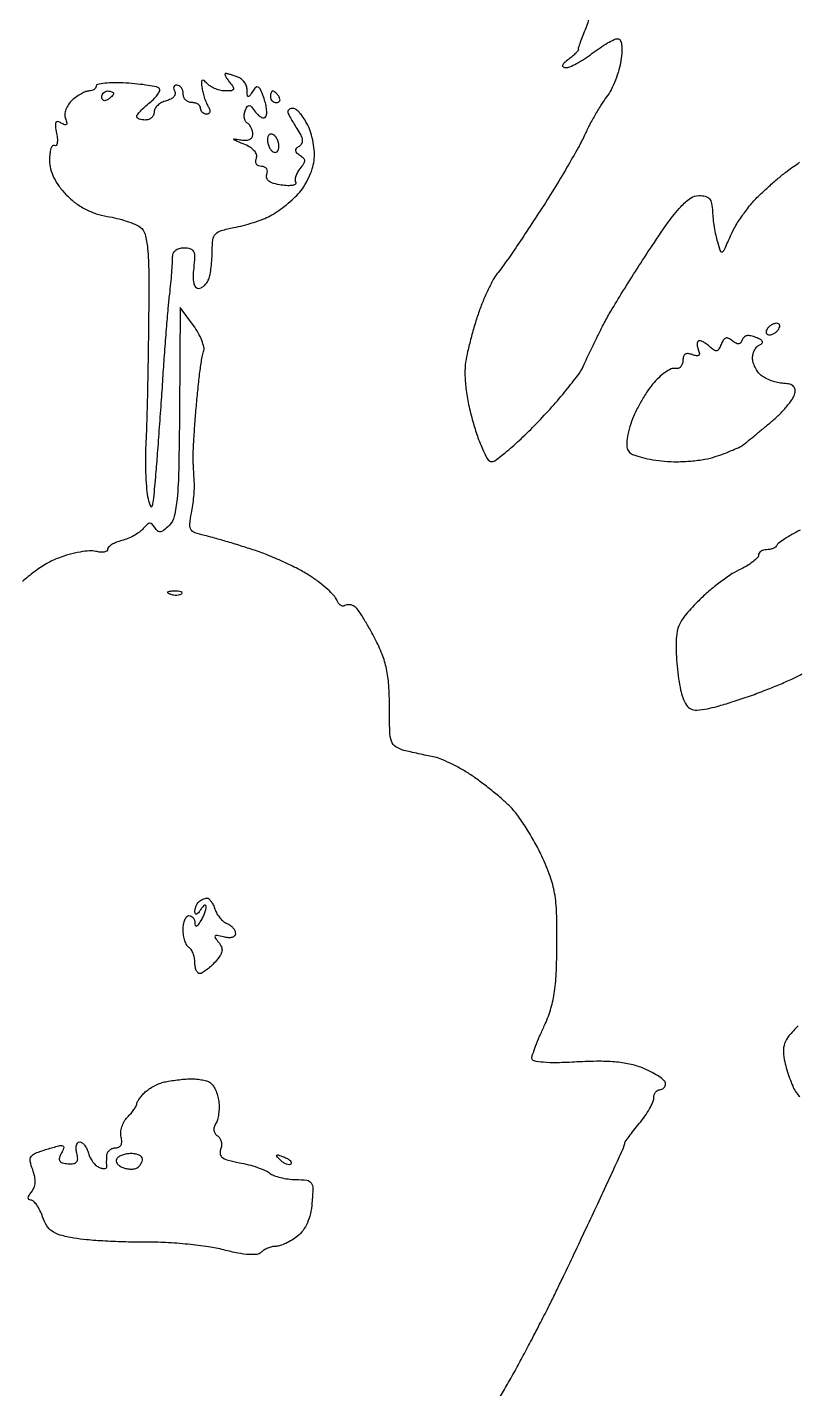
# Model space of a CAD drawing. Extents: x 0 to 102, y 0 to 135.
# Drawn here: x 47.56 to 58.78, y 67.13 to 86.97 of the extents above; entities that cross this region are included whole.
import ezdxf

# ---------------------------------------------------------------- set-up
doc = ezdxf.new("R2010")
doc.units = 0
doc.header["$MEASUREMENT"] = 0

msp = doc.modelspace()

# ---------------------------------------------------------------- linework, layer by layer
for points in [[(30.54279, 98.263538, 0.007553), (30.527875, 97.243747, 0.000859), (30.532943, 94.939496, 0.000898), (30.541598, 93.425017, 0.001463), (30.555014, 92.13976, 0.000165), (30.570717, 90.993112, 0.135711), (30.586404, 90.939331, -0.134315), (30.602273, 90.885471, -0.000146), (30.625646, 89.669396, -0.001368), (30.647691, 88.307759, -0.000839), (30.666595, 86.702551, 0.000033), (30.685773, 84.815616, 0.00002), (30.70867, 82.585771, 0.00002), (30.731548, 80.374829, 0.000035), (30.75062, 78.5511, -0.000439), (30.769668, 76.57694, -0.000168), (30.792841, 73.829363, -0.000166), (30.816006, 70.846073, -0.000204), (30.835569, 68.0607, 0.000004), (30.856286, 64.932268, 0.000002), (30.883525, 60.825814, 0.000002), (30.912326, 56.488502, 0.000002), (30.938318, 52.5789, -0.000116)], [(31.042661, 24.1956, 0.000001), (31.037549, 23.023692, 0.000001), (31.032419, 21.846099, 0.000001), (31.02793, 20.814404, 0.000005)], [(55.744093, 87.114511, -0.03922), (55.691368, 86.955209, 0.006333), (55.646606, 86.84486, 0.009458), (55.610543, 86.747211, 0.005025), (55.582689, 86.664494, 0.167027), (55.583025, 86.643846, -0.269939), (55.579968, 86.627054, -0.017671), (55.545255, 86.589244, -0.021796), (55.497922, 86.545223, -0.014229), (55.439783, 86.498486, 0.022132), (55.37753, 86.446801, 0.123801), (55.353706, 86.411009, 0.364822), (55.361932, 86.389068, 0.122687), (55.397495, 86.379291, 0.108791), (55.457425, 86.390977, 0.02092), (55.557621, 86.439518, 0.021382), (55.671849, 86.50733, 0.018279), (55.78618, 86.5881, -0.014778), (55.899123, 86.669081, -0.018226), (56.009173, 86.737472, -0.016821), (56.104314, 86.787726, -0.113565), (56.155917, 86.7996, -0.276648), (56.191686, 86.778169, -0.086235), (56.212143, 86.716263, -0.051528), (56.216523, 86.617125, -0.020861), (56.202929, 86.48235, -0.034102), (56.173682, 86.345413, -0.023991), (56.123132, 86.196164, -0.024315), (56.060632, 86.057389, -0.045806), (55.995079, 85.9536, 0.0231), (55.921549, 85.848099, 0.010087), (55.833459, 85.701912, 0.009957), (55.74598, 85.54263, 0.013101), (55.672956, 85.39379, -0.019862), (55.580324, 85.211265, -0.005238), (55.417655, 84.927046, -0.005308), (55.225559, 84.607249, -0.005428), (55.028116, 84.29399, -0.002826), (54.832884, 83.995287, -0.003494), (54.647496, 83.719325, -0.002878), (54.488898, 83.489622, -0.025779), (54.413639, 83.392969, 0.05056), (54.354198, 83.308301, 0.014284), (54.279324, 83.165356, 0.014241), (54.203523, 82.998074, 0.014594), (54.138027, 82.828095, 0.011473), (54.078376, 82.645437, 0.008343), (54.020115, 82.439753, 0.008435), (53.971364, 82.24265, 0.018254), (53.942021, 82.089326, 0.044783), (53.931259, 81.918952, 0.023372), (53.946821, 81.70662, 0.021278), (53.985752, 81.469071, 0.017731), (54.04668, 81.220587, 0.014656), (54.113277, 81.009213, 0.020649), (54.185792, 80.825437, 0.017452), (54.255588, 80.681688, 0.192871), (54.303439, 80.641154, 0.245911), (54.367015, 80.651446, 0.011699), (54.542303, 80.789224, 0.016941), (54.748132, 80.971004, 0.011153), (54.97285, 81.193138, 0.010013), (55.198257, 81.435654, 0.010998), (55.406652, 81.679668, 0.010476), (55.575434, 81.895407, 0.053198), (55.65334, 82.026371, -0.003318), (55.708707, 82.144909, -0.00148), (55.783119, 82.300311, -0.001465), (55.862818, 82.46427, -0.001984), (55.935844, 82.6119, -0.017497), (56.033802, 82.79193, -0.004295), (56.207687, 83.080769, -0.004393), (56.412782, 83.408429, -0.004376), (56.623858, 83.73285, -0.007568), (56.892652, 84.125154, -0.030527), (57.074382, 84.351326, -0.052324), (57.21471, 84.476487, -0.157221), (57.335404, 84.5154, -0.060186), (57.431461, 84.503795, -0.155672), (57.490301, 84.467775, -0.131746), (57.523224, 84.399728, -0.038122), (57.536433, 84.28275, 0.018809), (57.544159, 84.178313, 0.011627), (57.560694, 84.056313, 0.011657), (57.582677, 83.93638, 0.020488), (57.607183, 83.8386, 0.015072), (57.650193, 83.707353, 0.452244), (57.678996, 83.696031, 0.169959), (57.712195, 83.731016, 0.004052), (57.804036, 83.93981, -0.035773), (57.876475, 84.0797, -0.018825), (57.984939, 84.242762, -0.018634), (58.109157, 84.402196, -0.027205), (58.230951, 84.53201, -0.008908), (58.357047, 84.64832, -0.007568), (58.494164, 84.766677, -0.007646), (58.622311, 84.870659, -0.021242), (58.71642, 84.9384, 0.015771), (58.802845, 84.999186, 0.008996)], [(54.42317, 66.975446, 0.003575), (54.536813, 67.170796, 0.0036), (54.662048, 67.393361, 0.0038), (54.781788, 67.61373, 0.002349), (54.903843, 67.845096, 0.00176), (55.036156, 68.100982, 0.001779), (55.15901, 68.342755, 0.004077), (55.24944, 68.526, 0.001446), (55.346941, 68.7292, 0.000388), (55.500659, 69.052597, 0.000393), (55.674707, 69.420245, 0.000407), (55.846234, 69.784072, 0.001684), (56.004454, 70.123344, 0.002652), (56.13775, 70.415764, 0.000661), (56.252515, 70.672017, 0.105325), (56.259, 70.702459, -0.150955), (56.266955, 70.728209, -0.006741), (56.321128, 70.805262, -0.010829), (56.389466, 70.895546, -0.007484), (56.4705, 70.994828, 0.021493), (56.551459, 71.099894, 0.02408), (56.619872, 71.207717, 0.024333), (56.668699, 71.304176, 0.105371), (56.682, 71.366591, -0.068522), (56.688337, 71.412614, -0.084906), (56.706851, 71.45163, -0.099844), (56.734339, 71.477718, -0.14099), (56.7666, 71.487, 0.104241), (56.798881, 71.493804, 0.099024), (56.826349, 71.513119, 0.096638), (56.844757, 71.541976, 0.094069), (56.8512, 71.575917, 0.210891), (56.832504, 71.618273, 0.03215), (56.758701, 71.677363, 0.031322), (56.656912, 71.739524, 0.022462), (56.536309, 71.796403, 0.042947), (56.352909, 71.855139, 0.031717), (56.142434, 71.889253, 0.025489), (55.886931, 71.901091, 0.012739), (55.563409, 71.891337, -0.008973), (55.273, 71.88039, -0.025642), (55.071032, 71.886763, -0.032568), (54.938273, 71.906546, -0.35885), (54.907258, 71.9458, -0.077871), (54.917027, 72.000791, -0.008495), (54.961019, 72.12197, -0.010235), (55.019157, 72.265154, -0.008095), (55.087666, 72.4176, 0.035239), (55.176083, 72.646852, 0.035866), (55.230806, 72.884908, 0.026982), (55.260588, 73.180861, 0.009845), (55.271817, 73.602, 0.009423), (55.266355, 74.061937, 0.034808), (55.237285, 74.350768, 0.044161), (55.172404, 74.59648, 0.022622), (55.050633, 74.891325, 0.018085), (54.946641, 75.094505, 0.014912), (54.821678, 75.303425, 0.015173), (54.695337, 75.488409, 0.038366), (54.589674, 75.612277, 0.01821), (54.475857, 75.718614, 0.009131), (54.324884, 75.844943, 0.009054), (54.163759, 75.970092, 0.013228), (54.0171, 76.073873, 0.018422), (53.872022, 76.163327, 0.016694), (53.715977, 76.245024, 0.016981), (53.571396, 76.308718, 0.050127), (53.4672, 76.338774, -0.005653), (53.370927, 76.357486, -0.00328), (53.2557, 76.382026, -0.003278), (53.140492, 76.408147, -0.005517), (53.0442, 76.431766, -0.080927), (52.924596, 76.484188, -0.170832), (52.86346, 76.563316, -0.072951), (52.837788, 76.70956, -0.007033), (52.8327, 77.071228, 0.01667), (52.822328, 77.382232, 0.035956), (52.789262, 77.619359, 0.04039), (52.725691, 77.831485, 0.027326), (52.6212, 78.061415, 0.008991), (52.534317, 78.22077, 0.011416), (52.448163, 78.364505, 0.009525), (52.371463, 78.481103, 0.086963), (52.329139, 78.524368, 0.068223), (52.293258, 78.543354, 0.061233), (52.252243, 78.552876, 0.064619), (52.212517, 78.551952, 0.100656), (52.180492, 78.540156, -0.177372), (52.150781, 78.534056, -0.118728), (52.11829, 78.547221, -0.088385), (52.087771, 78.578495, -0.057679), (52.064353, 78.623298, 0.096762), (52.025632, 78.68515, 0.020089), (51.933885, 78.775617, 0.020399), (51.81701, 78.873542, 0.018004), (51.687683, 78.965988, 0.025407), (51.527039, 79.060934, 0.012099), (51.311694, 79.167305, 0.011958), (51.080771, 79.267861, 0.01663), (50.869183, 79.345941, 0.004231), (50.663902, 79.412106, 0.003918), (50.452209, 79.476548, 0.00391), (50.262887, 79.530957, 0.013085), (50.137617, 79.562392, -0.031946), (50.00068, 79.602297, -0.17666), (49.942789, 79.650775, -0.157346), (49.926073, 79.72851, -0.02397), (49.949808, 79.887429, 0.013701), (49.969606, 80.003613, 0.011257), (49.984531, 80.128575, 0.011418), (49.993036, 80.244052, 0.029378), (49.992363, 80.3277, -0.0023), (49.987566, 80.404726, -0.001352), (49.982502, 80.4969, -0.001352), (49.977937, 80.589076, -0.002306), (49.974687, 80.6661, -0.021514), (49.97524, 80.767233, -0.00305), (49.986588, 80.974909, -0.00347), (50.00323, 81.220615, -0.002949), (50.024128, 81.479764, -0.005023), (50.048838, 81.735278, -0.006433), (50.076972, 81.969932, -0.005064), (50.105004, 82.165575, -0.053542), (50.125668, 82.243431, 0.145485), (50.130574, 82.306635, 0.039293), (50.101528, 82.40396, 0.036314), (50.049436, 82.514277, 0.030737), (49.979255, 82.622521), (49.7871, 82.882407), (49.775667, 81.363992, -0.002879), (49.764519, 80.525106, -0.017962), (49.740921, 80.096217, -0.034407), (49.699921, 79.841626, -0.140177), (49.624557, 79.705938, -0.026347), (49.549973, 79.638844, -0.135034), (49.499419, 79.616784, -0.214416), (49.457818, 79.628721, -0.078961), (49.417023, 79.676054, 0.05431), (49.37775, 79.726421, 0.222474), (49.342453, 79.739796, 0.171411), (49.303097, 79.72245, 0.030863), (49.247412, 79.663205, -0.06108), (49.193581, 79.612442, -0.03008), (49.114441, 79.561278, -0.029312), (49.024738, 79.517374, -0.037681), (48.93763, 79.488389, 0.031913), (48.857977, 79.462899, 0.043919), (48.790709, 79.429463, 0.051352), (48.743632, 79.393549, 0.207006), (48.7296, 79.361108, -0.251457), (48.716142, 79.33604, -0.103251), (48.679155, 79.321283, -0.068096), (48.623678, 79.319181, -0.039437), (48.557872, 79.330948, 0.083972), (48.467205, 79.338969, 0.024341), (48.327444, 79.320982, 0.023734), (48.169438, 79.284963, 0.023311), (48.014586, 79.233957, 0.040806), (47.843995, 79.152313, 0.027004), (47.662444, 79.032863, 0.026355), (47.488728, 78.889889, 0.031328)], [(58.811387, 79.63943, 0.01164), (58.690415, 79.574389, 0.015483), (58.583822, 79.509395, 0.012743), (58.499141, 79.450963, 0.131522), (58.4727, 79.41825, -0.12921), (58.453226, 79.393931, -0.058488), (58.417578, 79.373438, -0.052342), (58.372586, 79.359506, -0.048968), (58.32465, 79.3548, 0.065474), (58.278833, 79.348774, 0.082861), (58.240006, 79.331115, 0.099083), (58.214035, 79.304918, 0.14693), (58.2048, 79.274169, -0.202471), (58.188248, 79.23497, -0.030341), (58.122067, 79.177964, -0.030042), (58.031021, 79.116961, -0.021801), (57.923154, 79.059889, 0.037165), (57.792383, 78.985472, 0.015908), (57.629037, 78.868, 0.015637), (57.462121, 78.731202, 0.019872), (57.317406, 78.594327, 0.019022), (57.13288, 78.390385, 0.077613), (57.04686, 78.247693, 0.082646), (57.011178, 78.090101, 0.023287), (57.00835, 77.837274, 0.014978), (57.020014, 77.658994, 0.013387), (57.042597, 77.474892, 0.013559), (57.071805, 77.310604, 0.040086), (57.103805, 77.200642, 0.045064), (57.158461, 77.088469, 0.151937), (57.218782, 77.034945, 0.124836), (57.306318, 77.019394, 0.02622), (57.461857, 77.038938, 0.025001), (57.604952, 77.072054, 0.007474), (57.819475, 77.136622, 0.007474), (58.058503, 77.216431, 0.008025), (58.2894, 77.301566, 0.00689), (58.50315, 77.387705, 0.009839), (58.690192, 77.470457, 0.006207), (58.843788, 77.544392, 0.130755)], [(58.783809, 72.417424, 0.023645), (58.64985, 72.270159, 0.084471), (58.586551, 72.16019, 0.100789), (58.569, 72.046263, 0.042064), (58.589574, 71.891451, 0.018135), (58.619402, 71.775827, 0.014403), (58.65967, 71.653305, 0.014642), (58.703647, 71.541788, 0.034989), (58.744307, 71.462696, 0.086341), (58.808697, 71.388845, 0.020232)]]:
    msp.add_lwpolyline(points, format="xyb")
for points in [[(50.446622, 86.292, 0.446923), (50.437593, 86.281915, 0.082328), (50.445255, 86.254723, 0.043307), (50.468962, 86.213841, 0.020169), (50.5062, 86.1651, -0.024557), (50.558045, 86.09599, -0.26035), (50.560932, 86.062157, -0.267146), (50.533716, 86.042544, -0.025587), (50.448879, 86.0382, -0.05439), (50.378988, 86.045825, -0.038626), (50.303483, 86.068733, -0.039126), (50.233947, 86.102321, -0.064388), (50.182299, 86.142141, 0.024419), (50.128619, 86.190819, 0.356869), (50.104803, 86.190871, 0.249685), (50.093773, 86.164639, 0.015723), (50.104377, 86.078691, 0.024408), (50.119163, 86.00686, 0.018282), (50.142138, 85.929407, 0.018586), (50.169214, 85.857931, 0.039686), (50.19639, 85.80555, -0.059465), (50.215745, 85.764347, -0.1358), (50.21746, 85.730335, -0.198709), (50.202002, 85.708304, -0.142614), (50.172793, 85.6998, -0.093332), (50.138593, 85.70624, -0.09642), (50.109518, 85.724651, -0.099167), (50.090058, 85.75212, -0.105053), (50.0832, 85.7844, 0.148195), (50.073423, 85.816663, 0.098894), (50.045923, 85.844149, 0.082425), (50.004814, 85.862681, 0.064853), (49.9563, 85.869, -0.099038), (49.90787, 85.878688, -0.097945), (49.866677, 85.906277, -0.097945), (49.839088, 85.94747, -0.099038), (49.8294, 85.9959, 0.06887), (49.822687, 86.044403, 0.085131), (49.803082, 86.085523, 0.099915), (49.773972, 86.113018, 0.140337), (49.739807, 86.1228, 0.119127), (49.710154, 86.115633, 0.186741), (49.692925, 86.096276, 0.153227), (49.691345, 86.067036, 0.076012), (49.706019, 86.032506, -0.189716), (49.712892, 85.994432, -0.133697), (49.693285, 85.955074, -0.092644), (49.648115, 85.920161, -0.054424), (49.584112, 85.895739, 0.058006), (49.516157, 85.869251, 0.064149), (49.458603, 85.828539, 0.07306), (49.419621, 85.780447, 0.134626), (49.4064, 85.732233, -0.10762), (49.396677, 85.687582, -0.099577), (49.369123, 85.649578, -0.095711), (49.327946, 85.624098, -0.091072), (49.2795, 85.6152, -0.037458), (49.230903, 85.618846, -0.056263), (49.189877, 85.629855, -0.073858), (49.161847, 85.645979, -0.229223), (49.1526, 85.665089, -0.171911), (49.162318, 85.692518, -0.017321), (49.208515, 85.745658, -0.020127), (49.270042, 85.806558, -0.014692), (49.34295, 85.869307, 0.028089), (49.412178, 85.932193, 0.046025), (49.462272, 85.993483, 0.060265), (49.488525, 86.044804, 0.291783), (49.481851, 86.075317, 0.14757), (49.441894, 86.096867, 0.010801), (49.317733, 86.119461, 0.014326), (49.165778, 86.139288, 0.010338), (48.995401, 86.153019, 0.015171), (48.828625, 86.157925, 0.025201), (48.688182, 86.150711, 0.022867), (48.582081, 86.134953, 0.358703), (48.5604, 86.10862, -0.139452), (48.552762, 86.081766, -0.100008), (48.531293, 86.058886, -0.085435), (48.499183, 86.043478, -0.069348), (48.461311, 86.0382, 0.093644), (48.413074, 86.029086, 0.031105), (48.34756, 85.998588, 0.029707), (48.277545, 85.954959, 0.029734), (48.213217, 85.903351, 0.059658), (48.159311, 85.841399, 0.061531), (48.122217, 85.769088, 0.067559), (48.106382, 85.696975, 0.112382), (48.115182, 85.635673, -0.026984), (48.13472, 85.575192, -0.258886), (48.128306, 85.549877, -0.317321), (48.105259, 85.54517, -0.035137), (48.054911, 85.571595, 0.0872), (48.004376, 85.591757, 0.3517), (47.976803, 85.577726, 0.136578), (47.969117, 85.527628, 0.017409), (47.986013, 85.418834, -0.026346), (47.997256, 85.336798, -0.063036), (47.994658, 85.27553, -0.149024), (47.979415, 85.245084, -0.354959), (47.955979, 85.242053, 0.359957), (47.928499, 85.238252, 0.10338), (47.904861, 85.198482, 0.055692), (47.888724, 85.125969, 0.026933), (47.8836, 85.03091, 0.062051), (47.899467, 84.903551, 0.051558), (47.94643, 84.775257, 0.046356), (48.024423, 84.647066, 0.033715), (48.132862, 84.520042, 0.039472), (48.261175, 84.407988, 0.039039), (48.405959, 84.317032, 0.03937), (48.56187, 84.250344, 0.041752), (48.723293, 84.210496, -0.019819), (48.863961, 84.182245, -0.018794), (49.004501, 84.142529, -0.019132), (49.126021, 84.097998, -0.060538), (49.20151, 84.055728, -0.169195), (49.274296, 83.950292, -0.044546), (49.311547, 83.745538, -0.021873), (49.3282, 83.39289, -0.003366), (49.325898, 82.691508, -0.001559), (49.319033, 82.168854, -0.001537), (49.308883, 81.643699, -0.001509), (49.297188, 81.183658, -0.005894), (49.285753, 80.899489, 0.012364), (49.279685, 80.677117, 0.010963), (49.28417, 80.445598, 0.011076), (49.297401, 80.237345, 0.032786), (49.318961, 80.095789, 0.044312), (49.352289, 79.990023, 0.698923), (49.378276, 79.991142, 0.052946), (49.401341, 80.103794, 0.003069), (49.433009, 80.4546, 0.001924), (49.457091, 80.754813, 0.000933), (49.485684, 81.138802, 0.000926), (49.513974, 81.538789, 0.001334), (49.537404, 81.8928, -0.002227), (49.56022, 82.228422, -0.002067), (49.586561, 82.572244, -0.00206), (49.612516, 82.877875, -0.006963), (49.633072, 83.0772, 0.004827), (49.6499, 83.233809, 0.004936), (49.663565, 83.389559, 0.004795), (49.672796, 83.525002, 0.020514), (49.674208, 83.60595, -0.094673), (49.684577, 83.668144, -0.125519), (49.717025, 83.715197, -0.112938), (49.771083, 83.7442, -0.066976), (49.843914, 83.754, -0.072989), (49.93362, 83.740835, -0.21353), (49.979862, 83.700913, -0.121079), (49.99569, 83.621562, -0.018033), (49.982543, 83.4579, 0.023383), (49.973624, 83.3297, 0.060814), (49.982732, 83.237792, 0.105655), (50.00832, 83.182113, 0.236646), (50.048836, 83.1618, 0.115198), (50.091224, 83.171697, 0.065697), (50.135154, 83.201109, 0.060156), (50.173897, 83.24445, 0.060793), (50.201049, 83.295619, 0.045802), (50.22085, 83.365835, 0.01495), (50.237316, 83.47231, 0.014758), (50.248628, 83.592278, 0.016127), (50.2524, 83.709204, -0.032392), (50.262926, 83.871518, -0.155874), (50.301771, 83.954289, -0.137138), (50.384357, 84.004944, -0.023043), (50.566727, 84.047938, 0.018341), (50.702753, 84.078659, 0.013316), (50.851707, 84.122369, 0.013485), (50.991036, 84.171503, 0.028487), (51.095477, 84.218515, 0.030222), (51.191639, 84.276202, 0.015832), (51.304245, 84.358725, 0.015691), (51.414722, 84.450926, 0.023175), (51.505074, 84.539099, 0.046619), (51.582367, 84.639083, 0.03019), (51.653101, 84.76717, 0.030289), (51.707491, 84.901922, 0.049337), (51.734922, 85.022057, 0.046177), (51.739046, 85.144755, 0.029077), (51.722319, 85.287284, 0.029089), (51.689196, 85.426784, 0.046524), (51.643326, 85.540219, 0.024794), (51.588941, 85.633717, 0.032712), (51.529934, 85.712672, 0.034347), (51.474378, 85.769296, 0.183585), (51.434627, 85.7844, 0.052965), (51.403092, 85.78105, 0.072787), (51.376413, 85.7711, 0.092643), (51.358497, 85.756402, 0.176546), (51.3522, 85.739123, 0.113179), (51.35848, 85.711737, 0.010039), (51.390827, 85.648194, 0.012707), (51.433334, 85.573325, 0.009565), (51.483697, 85.493157, -0.025331), (51.541541, 85.394295, -0.088265), (51.563502, 85.323966, -0.152175), (51.554298, 85.272047, -0.135761), (51.516965, 85.231759, 0.0571), (51.475726, 85.199244, 0.222434), (51.464832, 85.169525, 0.19245), (51.480195, 85.139029, 0.042602), (51.528078, 85.103473, -0.060875), (51.578647, 85.062982, -0.193656), (51.594853, 85.023717, -0.145909), (51.58123, 84.976503, -0.030521), (51.529827, 84.906254, 0.045166), (51.492, 84.851253, 0.053329), (51.467092, 84.793251, 0.061713), (51.457798, 84.740935, 0.152697), (51.467349, 84.703614, -0.390751), (51.462622, 84.679224, -0.116926), (51.424478, 84.663027, -0.054479), (51.35264, 84.658719, -0.024199), (51.258052, 84.667956, -0.030101), (51.146447, 84.691267, -0.092016), (51.077078, 84.724742, -0.163776), (51.046282, 84.768525, -0.165162), (51.048364, 84.821848, 0.093809), (51.056557, 84.86704, 0.14482), (51.045081, 84.904756, 0.148321), (51.015223, 84.929564, 0.10003), (50.9715, 84.9384, -0.099775), (50.927469, 84.947275, -0.150833), (50.897711, 84.972196, -0.145596), (50.886546, 85.0103, -0.09082), (50.895181, 85.056375, 0.166798), (50.897179, 85.112075, 0.111156), (50.865378, 85.168124, 0.076493), (50.799451, 85.221502, 0.037637), (50.702176, 85.268813, -0.00405), (50.589445, 85.314564, -0.124681), (50.565372, 85.332552, -0.682056), (50.570574, 85.341719, -0.010231), (50.65425, 85.327958, 0.043821), (50.734969, 85.320196, 0.100383), (50.794684, 85.331793, 0.148883), (50.830971, 85.36159, 0.147992), (50.8446, 85.406627, 0.063155), (50.8386, 85.453938, 0.051554), (50.820834, 85.501819, 0.053374), (50.794665, 85.543102, 0.086618), (50.763695, 85.570616, -0.129229), (50.736452, 85.599269, -0.080766), (50.720835, 85.643142, -0.071609), (50.718868, 85.695132, -0.065406), (50.7314, 85.747296, -0.037261), (50.761909, 85.81195, -0.297545), (50.789813, 85.826372, -0.1944), (50.823626, 85.808535, -0.017504), (50.883992, 85.73177, 0.045226), (50.927118, 85.682773, 0.085878), (50.970729, 85.653743, 0.140222), (51.007501, 85.648661, 0.227225), (51.033253, 85.665834, 0.129742), (51.045558, 85.708992, 0.034316), (51.042023, 85.781227, 0.032436), (51.026431, 85.865779, 0.028382), (50.999522, 85.951563, 0.017051), (50.954296, 86.060104, 0.164003), (50.920521, 86.096068, 0.328666), (50.885761, 86.091049, 0.057164), (50.841551, 86.036163, -0.010249), (50.795491, 85.966528, -0.293046), (50.776513, 85.958598, -0.347465), (50.763939, 85.972716, -0.01237), (50.761295, 86.050299, 0.086598), (50.750805, 86.107274, 0.065704), (50.721071, 86.163551, 0.06517), (50.677436, 86.210631, 0.08188), (50.626181, 86.240649, 0.010366), (50.571594, 86.260308, 0.011599), (50.518235, 86.276916, 0.010955), (50.472285, 86.288974, 0.058751)], [(48.7296, 86.0382, -0.042167), (48.761989, 86.035464, -0.061769), (48.789349, 86.027241, -0.081139), (48.807901, 86.015159, -0.210953), (48.8142, 86.000893, -0.151918), (48.808655, 85.983065, -0.038439), (48.789349, 85.959186, -0.035638), (48.761983, 85.934057, -0.029505), (48.7296, 85.9113, -0.082592), (48.697274, 85.898059, -0.161196), (48.669851, 85.900691, -0.182303), (48.651623, 85.918579, -0.108972), (48.645, 85.948607, -0.093332), (48.65144, 85.982807, -0.09642), (48.669851, 86.011882, -0.099167), (48.69732, 86.031342, -0.105053)], [(51.135707, 86.0382, 0.210953), (51.121441, 86.031901, 0.081139), (51.109359, 86.013349, 0.061769), (51.101136, 85.985989, 0.042167), (51.0984, 85.9536, 0.105053), (51.105258, 85.92132, 0.099167), (51.124718, 85.893851, 0.09642), (51.153793, 85.87544, 0.093332), (51.187993, 85.869, 0.108972), (51.218021, 85.875623, 0.182303), (51.235909, 85.893851, 0.161196), (51.238541, 85.921274, 0.082592), (51.2253, 85.9536, 0.029505), (51.202543, 85.985983, 0.035638), (51.177414, 86.013349, 0.038439), (51.153535, 86.032655, 0.151918)], [(51.187993, 85.353321, 0.062696), (51.15832, 85.390105, 0.120394), (51.125763, 85.409055, 0.17101), (51.0958, 85.407519, 0.158106), (51.072257, 85.387543, 0.108741), (51.059155, 85.350139, 0.05826), (51.058962, 85.300969, 0.053919), (51.070746, 85.24832, 0.056471), (51.093407, 85.200279, 0.062696), (51.12308, 85.163495, 0.120394), (51.155637, 85.144545, 0.17101), (51.1856, 85.146081, 0.158106), (51.209143, 85.166057, 0.108741), (51.222245, 85.203461, 0.05826), (51.222438, 85.252631, 0.053919), (51.210654, 85.30528, 0.056471)], [(58.468586, 82.6542, 0.085235), (58.432358, 82.647979, 0.053414), (58.393478, 82.629349, 0.051777), (58.357973, 82.601962, 0.064269), (58.3317, 82.5696, 0.076764), (58.31801, 82.53725, 0.154201), (58.319624, 82.509851, 0.186277), (58.33597, 82.491704, 0.117858), (58.364014, 82.485, 0.085235), (58.400242, 82.491221, 0.053414), (58.439122, 82.509851, 0.051777), (58.474627, 82.537238, 0.064269), (58.5009, 82.5696, 0.076764), (58.51459, 82.60195, 0.154201), (58.512976, 82.629349, 0.186277), (58.49663, 82.647496, 0.117858)], [(57.825753, 82.399028, 0.059881), (57.771173, 82.434252, 0.193888), (57.72897, 82.43723, 0.176385), (57.693846, 82.409872, 0.048405), (57.662006, 82.346113, -0.040892), (57.630264, 82.280088, -0.192148), (57.597673, 82.254729, -0.217368), (57.55934, 82.260386, -0.052754), (57.508307, 82.301653, 0.029786), (57.465723, 82.339444, 0.030935), (57.419466, 82.371393, 0.03254), (57.376223, 82.393771, 0.103486), (57.344535, 82.4004, 0.238043), (57.323861, 82.389966, 0.128662), (57.313024, 82.362841, 0.079745), (57.314469, 82.321547, 0.043098), (57.328575, 82.272541, -0.046062), (57.344747, 82.215079, -0.265879), (57.334691, 82.186421, -0.236196), (57.303413, 82.178443, -0.03808), (57.241319, 82.196992, 0.064461), (57.181245, 82.211544, 0.171343), (57.138872, 82.201602, 0.180008), (57.113447, 82.16779, 0.07226), (57.105, 82.109643, -0.083395), (57.096359, 82.058193, -0.112821), (57.071493, 82.01831, -0.127379), (57.034377, 81.996303, -0.124739), (56.990932, 81.994841, 0.168387), (56.933076, 81.98792, 0.039853), (56.848075, 81.937844, 0.036627), (56.75435, 81.861233, 0.029067), (56.664788, 81.7659, 0.030505), (56.57585, 81.645214, 0.017914), (56.483875, 81.491174, 0.017879), (56.402662, 81.329977, 0.028942), (56.346724, 81.187061, 0.019638), (56.303305, 81.033721, 0.048797), (56.287145, 80.918331, 0.07139), (56.295796, 80.832885, 0.136323), (56.329489, 80.773271, 0.114452), (56.388616, 80.736408, 0.020127), (56.514991, 80.698789, 0.020891), (56.669772, 80.666235, 0.017435), (56.836357, 80.644344, 0.027118), (57.020001, 80.636705, 0.019134), (57.226341, 80.64722, 0.019377), (57.423429, 80.672571, 0.038043), (57.576819, 80.710551, 0.010169), (57.70678, 80.756394, 0.011169), (57.830727, 80.806156, 0.010646), (57.934571, 80.853206, 0.053954), (57.988532, 80.886625, 0.005684), (58.040589, 80.92818, 0.000894), (58.141952, 81.0113, 0.000993), (58.261067, 81.109732, 0.000867), (58.385317, 81.213188, 0.020061), (58.505833, 81.322389, 0.021783), (58.613791, 81.438056, 0.021911), (58.697024, 81.544516, 0.091259), (58.731407, 81.617981, 0.08155), (58.737897, 81.687566, 0.181622), (58.716098, 81.735213, 0.139356), (58.662843, 81.764684, 0.041773), (58.570205, 81.778215, -0.040625), (58.484515, 81.79053, -0.029819), (58.392304, 81.817402, -0.030392), (58.307547, 81.853632, -0.057064), (58.245264, 81.894324, -0.061734), (58.197395, 81.94522, -0.044123), (58.156938, 82.012217, -0.044583), (58.129356, 82.084188, -0.069325), (58.1202, 82.149909, -0.064423), (58.12809, 82.210892, -0.061996), (58.151264, 82.268715, -0.066966), (58.185502, 82.314822, -0.11066), (58.22595, 82.3412, 0.110553), (58.258929, 82.362699, 0.329405), (58.262384, 82.387859, 0.143324), (58.233869, 82.416416, 0.027988), (58.167573, 82.448071, 0.044631), (58.094831, 82.470597, 0.097899), (58.036807, 82.471521, 0.136572), (57.994956, 82.451268, 0.132484), (57.968996, 82.412089, -0.080794), (57.946766, 82.369698, -0.212003), (57.917425, 82.353334, -0.156344), (57.878648, 82.361974, -0.040848)], [(49.69545, 78.755921, -0.028489), (49.754347, 78.754991, -0.077125), (49.794954, 78.745624, -0.208169), (49.810397, 78.730003, -0.296942), (49.806488, 78.711487, -0.126455), (49.778829, 78.695139, -0.060344), (49.737772, 78.688442, -0.05415), (49.690603, 78.691608, -0.051402), (49.644337, 78.704809, -0.054073), (49.609087, 78.723552, -0.470617), (49.607628, 78.73897, -0.168741), (49.632311, 78.750926, -0.018894)], [(50.176199, 74.2788, -0.187084), (50.204639, 74.267773, -0.051974), (50.23701, 74.231393, -0.044842), (50.267852, 74.179195, -0.034194), (50.292219, 74.117415, 0.053787), (50.320956, 74.052158, 0.043753), (50.364725, 73.989496, 0.045401), (50.416014, 73.938465, 0.081614), (50.46712, 73.908571, -0.063244), (50.51441, 73.883181, -0.061104), (50.554469, 73.846522, -0.066139), (50.581631, 73.804659, -0.111323), (50.5908, 73.763988, -0.188251), (50.577274, 73.729336, -0.135371), (50.541662, 73.707138, -0.089681), (50.485977, 73.701021, -0.04661), (50.416765, 73.712377, 0.012801), (50.322225, 73.734531, 0.258733), (50.295046, 73.72607, 0.359208), (50.293281, 73.701915, 0.018992), (50.343841, 73.636057, -0.070831), (50.386238, 73.567107, -0.146756), (50.393636, 73.504933, -0.110334), (50.365513, 73.437051, -0.030763), (50.293264, 73.346613, -0.021582), (50.229947, 73.282445, -0.026195), (50.165135, 73.228236, -0.026272), (50.10706, 73.189214, -0.135597), (50.070088, 73.179, -0.212999), (50.042747, 73.191201, -0.080357), (50.0196, 73.227236, -0.061141), (50.003841, 73.280338, -0.041611), (49.9986, 73.343207, 0.046881), (49.992333, 73.409898, 0.046318), (49.973749, 73.474537, 0.050262), (49.946449, 73.527888, 0.111412), (49.914, 73.5597, -0.130646), (49.881471, 73.594104, -0.045439), (49.854251, 73.657288, -0.041396), (49.835647, 73.735612, -0.037634), (49.8294, 73.818493, -0.039081), (49.83559, 73.897569, -0.058208), (49.854251, 73.964339, -0.076538), (49.881616, 74.009825, -0.222681), (49.914, 74.025, -0.123684), (49.946367, 74.016869, -0.099425), (49.974129, 73.993936, -0.089546), (49.99302, 73.959647, -0.07833), (49.999895, 73.91925, 0.066727), (50.005535, 73.880764, 0.405416), (50.021369, 73.871662, 0.167501), (50.045956, 73.887791, 0.021149), (50.0832, 73.9404, 0.026766), (50.11459, 73.995196, 0.024204), (50.141119, 74.054874, 0.024967), (50.159608, 74.110671, 0.067616), (50.165209, 74.1519, 0.190341), (50.157447, 74.17155, 0.335455), (50.141119, 74.174372, 0.102785), (50.114871, 74.1531, 0.027796), (50.0832, 74.1096, -0.030864), (50.051439, 74.066534, -0.118892), (50.024901, 74.046899, -0.342256), (50.007827, 74.051427, -0.160847), (49.999895, 74.07435, -0.053488), (50.003544, 74.113577, -0.039195), (50.015548, 74.155645, -0.039908), (50.033485, 74.194135, -0.067486), (50.055, 74.2224, -0.049592), (50.081355, 74.243988, -0.03793), (50.113867, 74.262232, -0.038917), (50.147288, 74.274726, -0.070104)], [(49.914, 71.645091, -0.027595), (50.002097, 71.643776, -0.025504), (50.091891, 71.632849, -0.026386), (50.170801, 71.614801, -0.073088), (50.222588, 71.591455, -0.104391), (50.261799, 71.55286, -0.039762), (50.299147, 71.48543, -0.037215), (50.329299, 71.40332, -0.037424), (50.346878, 71.3178, -0.0353), (50.352011, 71.228369, -0.030528), (50.345033, 71.134586, -0.031724), (50.328033, 71.050169, -0.073733), (50.302401, 70.991091, 0.07251), (50.280046, 70.939908, 0.104678), (50.277172, 70.890763, 0.115265), (50.294215, 70.848055, 0.102358), (50.329027, 70.815128, -0.115701), (50.362622, 70.78163, -0.081836), (50.383109, 70.732232, -0.075391), (50.387674, 70.674828, -0.073951), (50.375094, 70.618246, 0.138761), (50.368864, 70.549707, 0.193557), (50.401599, 70.498354, 0.092143), (50.485738, 70.459036, 0.018738), (50.647179, 70.423629, -0.018925), (50.77979, 70.394493, -0.018821), (50.910065, 70.355367, -0.01905), (51.021085, 70.312626, -0.06687), (51.086679, 70.273385, 0.07827), (51.149208, 70.237877, 0.029103), (51.246021, 70.207713, 0.027982), (51.357274, 70.186558, 0.030205), (51.467379, 70.178666, -0.02718), (51.62976, 70.168012, -0.213875), (51.692949, 70.130026, -0.160081), (51.716663, 70.050748, -0.013852), (51.705017, 69.8373, -0.034335), (51.681328, 69.681463, -0.048049), (51.637646, 69.547642, -0.054104), (51.574701, 69.437617, -0.067782), (51.493517, 69.352731, -0.030271), (51.413584, 69.29665, -0.02791), (51.325318, 69.248947, -0.029018), (51.241828, 69.21544, -0.077476), (51.17877, 69.204681, 0.053756), (51.122386, 69.197782, 0.037856), (51.0614, 69.178593, 0.038306), (51.005176, 69.150941, 0.063017), (50.963352, 69.118512, -0.169779), (50.900041, 69.088004, -0.044091), (50.785297, 69.085184, -0.033161), (50.627442, 69.105798, -0.014414), (50.42109, 69.153022, 0.026878), (50.197757, 69.198308, 0.011766), (49.897835, 69.23532, 0.011605), (49.57686, 69.259777, 0.015215), (49.282908, 69.266366, -0.008573), (48.995575, 69.268989, -0.00745), (48.69471, 69.281383, -0.007514), (48.422722, 69.300755, -0.021791), (48.235719, 69.325148, -0.024148), (48.040212, 69.369189, -0.082656), (47.922443, 69.423886, -0.105329), (47.844413, 69.505789, -0.054019), (47.783293, 69.634492, 0.029517), (47.744228, 69.72834, 0.039714), (47.697484, 69.807599, 0.044645), (47.650224, 69.863542, 0.197536), (47.611165, 69.8796, -0.157457), (47.583146, 69.888648, -0.264001), (47.57312, 69.910515, -0.119914), (47.58533, 69.946747, -0.032261), (47.62126, 69.99621, 0.082627), (47.658969, 70.060888, 0.077833), (47.674719, 70.135657, 0.065707), (47.667862, 70.222314, 0.038302), (47.638326, 70.322474, -0.04067), (47.602886, 70.444788, -0.205439), (47.617005, 70.512861, -0.148266), (47.680201, 70.562586, -0.018624), (47.846499, 70.620483, -0.007148), (48.018537, 70.670603, -0.13168), (48.07486, 70.671017, -0.430438), (48.0904, 70.642796, -0.045483), (48.057691, 70.565539, 0.046522), (48.027247, 70.493213, 0.215957), (48.032536, 70.449319, 0.20032), (48.069642, 70.422261, 0.03989), (48.152463, 70.409326, 0.048037), (48.234411, 70.411032, 0.1901), (48.277994, 70.434421, 0.192544), (48.293548, 70.481026, 0.049406), (48.280883, 70.561005, -0.046833), (48.270568, 70.624047, -0.079139), (48.275335, 70.67725, -0.117193), (48.293702, 70.712475, -0.217547), (48.32244, 70.7256, -0.162463), (48.357956, 70.713747, -0.066224), (48.394737, 70.677617, -0.056035), (48.427158, 70.62475, -0.045626), (48.449757, 70.562252, 0.05392), (48.474801, 70.49642, 0.04608), (48.514455, 70.433637, 0.048332), (48.561882, 70.382935, 0.089179), (48.610022, 70.353797, 0.041042), (48.654476, 70.340803, 0.085796), (48.690396, 70.339684, 0.155529), (48.711993, 70.350079, 0.245134), (48.718567, 70.369095, -0.02825), (48.715776, 70.399512, -0.010276), (48.715151, 70.44282, -0.010151), (48.716406, 70.490334, -0.011936), (48.719582, 70.53525, -0.107719), (48.73247, 70.575615, -0.090353), (48.761607, 70.609936, -0.086157), (48.802381, 70.633001, -0.085937), (48.84858, 70.641, 0.11929), (48.894835, 70.652195, 0.159732), (48.924964, 70.682706, 0.12285), (48.935911, 70.732166, 0.057346), (48.926611, 70.797588, -0.086365), (48.920774, 70.867351, -0.055042), (48.936897, 70.947385, -0.053365), (48.971118, 71.024972, -0.065937), (49.019131, 71.087645, 0.018763), (49.070232, 71.142733, 0.02316), (49.113393, 71.197884, 0.022436), (49.144767, 71.246523, 0.132773), (49.1526, 71.2755, -0.12227), (49.159556, 71.303522, -0.026366), (49.185422, 71.346731, -0.026033), (49.221561, 71.394852, -0.022299), (49.264333, 71.441619, -0.043563), (49.318933, 71.487452, -0.025633), (49.391189, 71.532753, -0.025504), (49.468634, 71.570906, -0.039303), (49.539283, 71.594962, -0.019553), (49.616868, 71.611541, -0.009608), (49.716683, 71.626852, -0.009518), (49.821108, 71.638803, -0.013667)], [(49.072993, 70.5564, 0.042184), (49.006705, 70.550798, 0.044018), (48.943272, 70.534153, 0.04817), (48.891541, 70.509745, 0.120604), (48.861979, 70.480665, 0.170661), (48.854779, 70.447776, 0.120253), (48.868298, 70.412067, 0.090977), (48.901408, 70.378779, 0.060125), (48.94922, 70.35349, 0.04504), (49.0062, 70.337328, 0.04203), (49.066501, 70.331134, 0.044813), (49.121151, 70.335033, 0.098515), (49.160234, 70.349618, 0.066254), (49.189677, 70.373715, 0.052137), (49.214591, 70.406597, 0.053446), (49.231532, 70.442822, 0.082851), (49.2372, 70.476793, 0.195937), (49.224808, 70.507202, 0.086576), (49.188964, 70.533015, 0.066471), (49.135842, 70.550541, 0.046513)], [(51.292399, 70.508661, -0.036269), (51.347186, 70.483113, -0.070189), (51.385624, 70.453954, -0.120343), (51.402325, 70.426227, -0.278911), (51.396739, 70.403539, -0.20742), (51.37083, 70.3933, -0.082976), (51.332642, 70.400971, -0.063152), (51.28846, 70.424535, -0.043285), (51.24504, 70.461302, -0.011214), (51.192009, 70.517184, -0.400052), (51.192406, 70.53353, -0.286372), (51.211444, 70.537939, -0.008399)]]:
    msp.add_lwpolyline(points, format="xyb", close=True)

doc.saveas('drawing.dxf')
